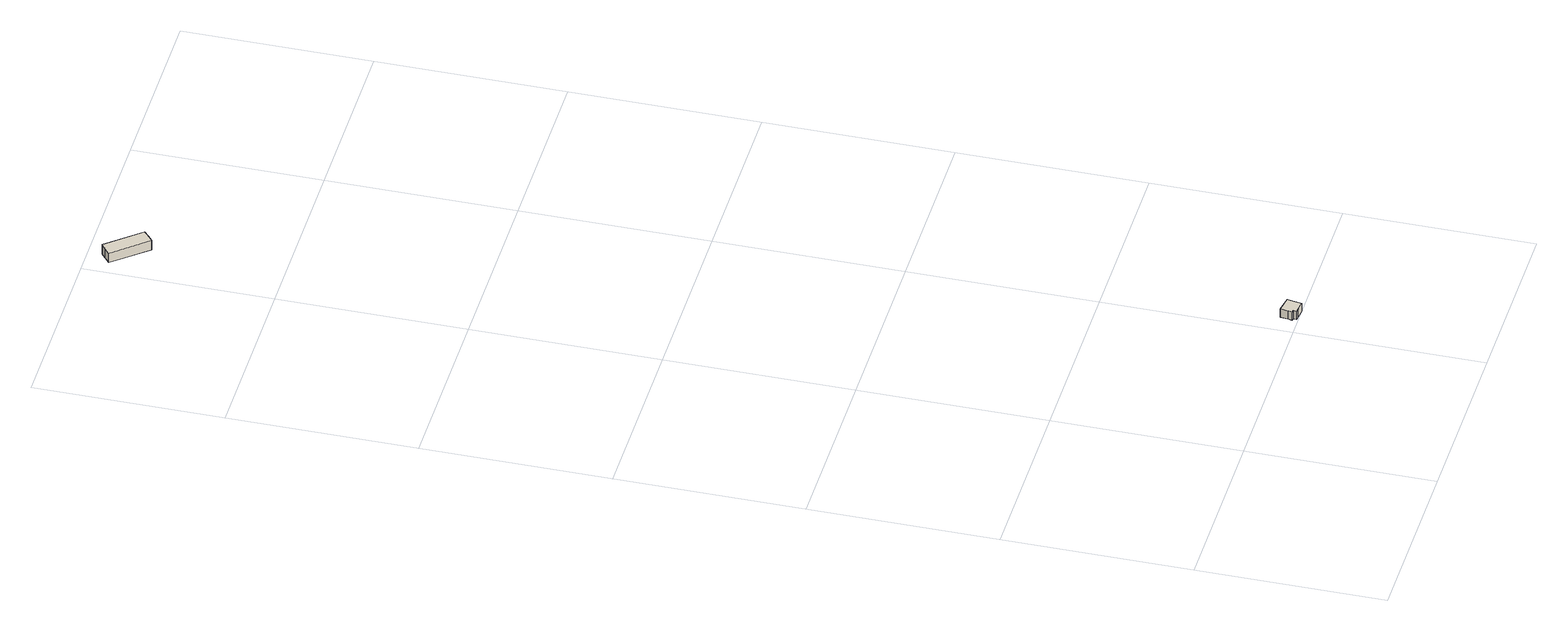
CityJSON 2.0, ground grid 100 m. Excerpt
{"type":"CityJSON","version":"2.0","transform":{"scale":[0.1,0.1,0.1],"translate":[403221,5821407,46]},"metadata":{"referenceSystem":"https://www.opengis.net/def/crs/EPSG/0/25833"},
"CityObjects":{
"building1":{"type":"Building","attributes":{"Gemeindeschluessel":"11000010","BezugspunktDach":"2200","function":"31001_2081","measuredHeight":7.68,"storeysAboveGround":1},"address":[{"country":"Germany","locality":"Berlin","thoroughfareNumber":"66 (1)","thoroughfareName":"Siegmarstraße"}],"geometry":[{"type":"Solid","lod":"1","boundaries":[[[[0,1,2,3,4,5,6,7,8,9]],[[10,11,12,13,14,15,16,17,18,19]],[[10,19,9,8]],[[11,10,8,7]],[[12,11,7,6]],[[13,12,6,5]],[[14,13,5,4]],[[15,14,4,3]],[[16,15,3,2]],[[17,16,2,1]],[[18,17,1,0]],[[19,18,0,9]]]]}]},
"building2":{"type":"Building","attributes":{"Gemeindeschluessel":"11000010","BezugspunktDach":"2200","function":"31001_2081","measuredHeight":6.86,"storeysAboveGround":1},"address":[{"country":"Germany","locality":"Berlin","thoroughfareNumber":"44 (8)","thoroughfareName":"Blumberger Damm"}],"geometry":[{"type":"Solid","lod":"1","boundaries":[[[[20,21,22,23,24,25,26]],[[27,28,29,30,31,32,33]],[[27,33,26,25]],[[28,27,25,24]],[[29,28,24,23]],[[30,29,23,22]],[[31,30,22,21]],[[32,31,21,20]],[[33,32,20,26]]]]}]}
},
"vertices":[
[1111,29,55],[1109,10,55],[1131,8,55],[1178,1,55],[1184,41,55],[1191,81,55],[1108,94,55],[1108,91,55],[1102,53,55],[1098,31,55],[1102,53,3],[1108,91,3],[1108,94,3],[1191,81,3],[1184,41,3],[1178,1,3],[1131,8,3],[1109,10,3],[1111,29,3],[1098,31,3],
[161,5677,126],[191,5702,126],[220,5728,126],[67,5908,126],[60,5903,126],[37,5884,126],[7,5858,126],[37,5884,67],[60,5903,67],[67,5908,67],[220,5728,67],[191,5702,67],[161,5677,67],[7,5858,67]
]}
